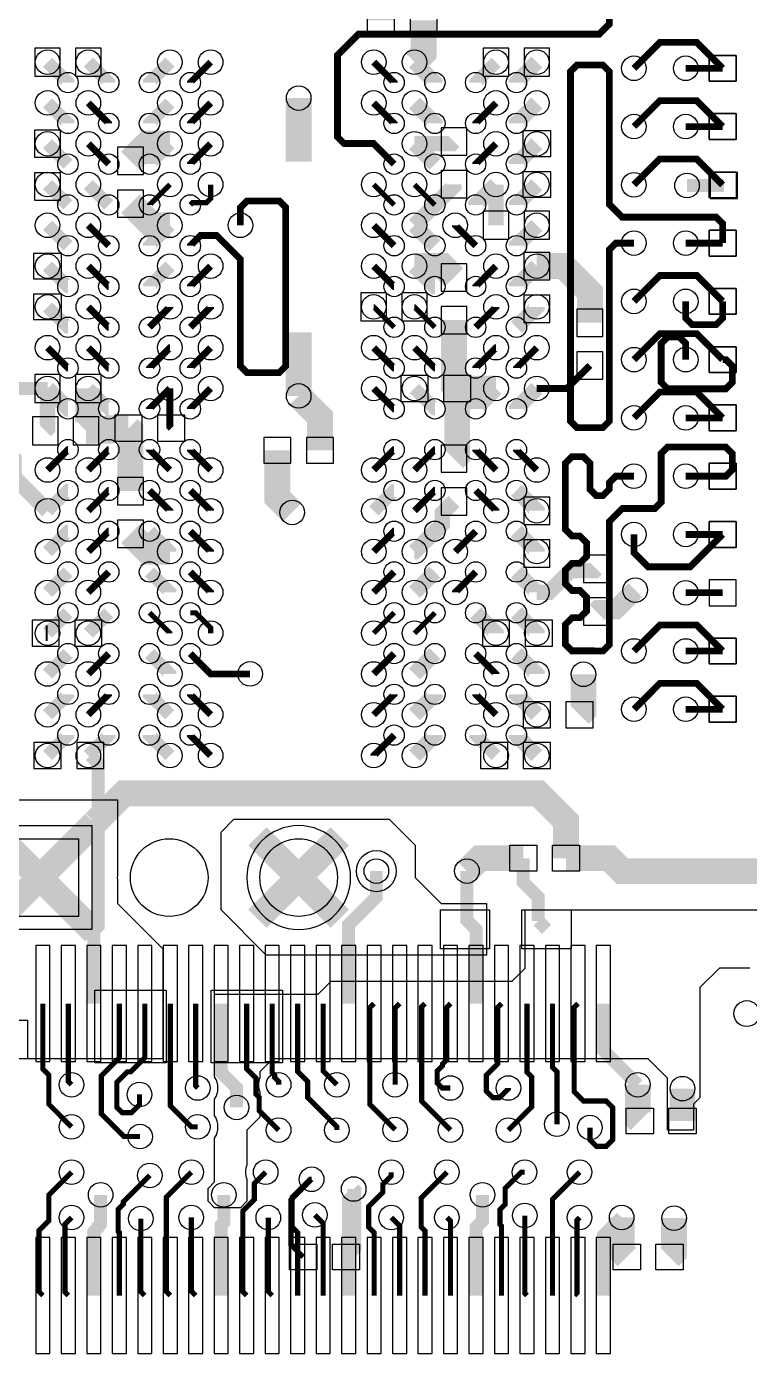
# Model space of a CAD drawing. Extents: x 10 to 3390, y -1467 to 2140.
# Drawn here: x 690 to 1248, y 27 to 1052 of the extents above; entities that cross this region are included whole.
import ezdxf

# ---------------------------------------------------------------- set-up
doc = ezdxf.new("R2010")
doc.units = 0
for name, color, linetype in [('ETCH_BOTTOM', 6, 'CONTINUOUS'), ('ETCH_TOP', 150, 'CONTINUOUS'), ('PAD_BOTTOM', 254, 'CONTINUOUS'), ('PAD_TOP', 254, 'CONTINUOUS')]:
    doc.layers.add(name, color=color, linetype=linetype)

msp = doc.modelspace()

# ---------------------------------------------------------------- linework, layer by layer
at = {"layer": 'ETCH_BOTTOM'}
for points, const_width in [([(963.5, 1057), (963.5, 1075.87), (973, 1085.37), (973, 1095), (975, 1097)], 20), ([(996.5, 1057), (996.5, 1031.78), (989.47, 1024.75)], 20), ([(1227.5, 1020), (1199, 1020)], 5.25), ([(900, 948), (900, 997)], 20), ([(1227.5, 975), (1199, 975)], 5.25), ([(770, 948.5), (783.25, 961.75), (800.5, 961.75)], 20), ([(1020, 963.5), (1018.25, 961.75), (989.47, 961.75)], 12), ([(1020, 930.5), (1020, 929.28), (989.47, 898.75)], 12), ([(1052.47, 898.75), (1052.47, 930.25)], 12), ([(1228.5, 929.5), (1200, 929.5)], 10), ([(770, 915.5), (786.75, 898.75), (800.5, 898.75)], 20), ([(1227.5, 885), (1199, 885)], 5.25), ([(1020, 858.5), (1011.25, 867.25), (989.47, 867.25)], 20), ([(1083.97, 867.25), (1104.75, 867.25), (1125, 847), (1125, 823.5)], 20), ([(1227.5, 840), (1227.5, 827), (1222.5, 822), (1204, 822), (1199, 827), (1199, 840)], 5.25), ([(1020, 825.5), (1020, 775.22), (1022.47, 772.75)], 20), ([(900, 816), (900, 767)], 20), ([(1227.5, 795), (1230, 795), (1235, 790), (1235, 777.5), (1230, 772.5), (1185, 772.5), (1180, 777.5), (1180, 807.5), (1185, 812.5), (1194, 812.5), (1199, 807.5), (1199, 795)], 5.25), ([(1125, 790.5), (1107.25, 772.75), (1083.97, 772.75)], 5.25), ([(737.5, 772.75), (737.5, 741.75), (735.75, 740)], 20), ([(1020, 718.5), (1022.47, 720.97), (1022.47, 772.75)], 20), ([(1022.47, 772.75), (1052.47, 772.75)], 20), ([(706, 772.75), (661.25, 772.75), (660, 771.5)], 10), ([(706, 772.75), (706, 741.75), (704.25, 740)], 12), ([(801.5, 742), (800.5, 743), (800.5, 772.75)], 5.25), ([(916.5, 725), (916.5, 750.5), (900, 767)], 20), ([(735.75, 740), (753, 740), (755, 742), (768.5, 742)], 20), ([(770, 693.5), (770, 740.5), (768.5, 742)], 20), ([(1227.5, 750), (1199, 750)], 5.25), ([(706, 678.25), (680, 704.25), (680, 718.5), (660, 738.5)], 12), ([(883.5, 725), (883.5, 688.5), (895, 677)], 20), ([(1227.5, 705), (1199, 705)], 5.25), ([(1020, 685.5), (1010.97, 676.47), (1010.97, 667.97), (989.75, 646.75), (989.47, 646.75)], 12), ([(770, 660.5), (783.75, 646.75), (800.5, 646.75)], 20), ([(1227.5, 660), (1199, 660)], 5.25), ([(1083.97, 615.25), (1093.25, 615.25), (1110, 632), (1128.5, 632), (1130, 633.5)], 12), ([(1130, 600.5), (1131.5, 602), (1145, 602), (1160, 617)], 15), ([(1227.5, 615), (1199, 615)], 5.25), ([(704.5, 583.75), (706, 583.75)], 12), ([(1227.5, 570), (1199, 570)], 5.25), ([(1116.97, 520.75), (1120, 523.78), (1120, 552)], 20), ([(1227.5, 525), (1199, 525)], 5.25), ([(741.73, 297.76), (741.73, 354.23), (745, 357.5), (745, 483.25), (739, 489.25)], 10), ([(938.58, 297.76), (938.58, 358.58), (960, 380), (960, 400)], 10), ([(1037.01, 297.76), (1037.01, 355), (1030, 362.01), (1030, 400)], 10), ([(702.36, 297.76), (702.36, 247.14), (707, 242.5), (707, 220), (724.5, 202.5)], 4), ([(724.5, 235), (722.05, 237.45), (722.05, 297.76)], 4), ([(777.5, 195), (765, 195), (747.5, 212.5), (747.5, 241.97), (761.42, 255.89), (761.42, 297.76)], 4), ([(777, 227.5), (777, 219.5), (770.99, 213.49), (763.49, 213.49), (759.5, 217.48), (759.5, 236.99), (767.52, 245.01), (770.23, 245.01), (781.1, 255.88), (781.1, 297.76)], 4), ([(800.79, 297.76), (800.79, 218.71), (817, 202.5), (822, 202.5)], 4), ([(822, 232.5), (820.47, 234.03), (820.47, 297.76)], 4), ([(840.16, 297.76), (840.16, 244.34), (852, 232.5), (852, 217.5)], 10), ([(859.84, 297.76), (859.84, 247.16), (867, 240), (867, 227.75), (869.5, 225.25), (869.5, 215), (884.5, 200)], 4), ([(879.53, 297.76), (879.53, 244.45), (881.5, 242.48), (881.5, 240.5), (884.5, 237.5), (884.5, 235)], 4), ([(899.21, 297.76), (899.21, 245.29), (907, 237.5), (907, 225), (929.5, 202.5), (929.5, 200)], 4), ([(929.5, 235), (918.9, 245.6), (918.9, 297.76)], 4), ([(974.5, 200.38), (955, 219.88), (955, 294.49), (958.27, 297.76)], 4), ([(974.5, 235), (974.5, 294.31), (977.95, 297.76)], 4), ([(1017.26, 200), (995, 222.26), (995, 295.12), (997.64, 297.76)], 4), ([(1017.32, 297.76), (1014.34, 294.78), (1014.34, 254.34), (1011.13, 251.13), (1011.13, 249.69), (1007, 245.56), (1007, 236.45), (1010.95, 232.5), (1017.26, 232.5)], 4), ([(1062, 232.5), (1062, 232), (1055, 225), (1050, 225), (1045, 230), (1045, 242.5), (1053.71, 251.21), (1053.71, 294.78), (1056.69, 297.76)], 4), ([(1076.38, 297.76), (1076.38, 244.62), (1080, 241), (1080, 218), (1062, 200)], 4), ([(1096.06, 297.76), (1096.06, 248.44), (1099.5, 245), (1099.5, 204.5)], 4), ([(1125, 202), (1125, 192.5), (1130, 187.5), (1137.5, 187.5), (1142.5, 192.5), (1142.5, 217.5), (1137.5, 222.5), (1120, 222.5), (1112.77, 229.73), (1112.77, 294.78), (1115.75, 297.76)], 4), ([(1135.43, 297.76), (1135.43, 261.57), (1162, 235)], 10), ([(724.5, 167.5), (707, 150), (707, 130.12), (699.38, 122.5), (699.38, 75.22), (702.36, 72.24)], 4), ([(761.42, 72.24), (761.42, 121.04), (760.54, 121.92), (760.54, 138.79), (764.5, 142.75), (764.5, 144.5), (785, 165)], 4), ([(817, 167.5), (797.81, 148.31), (797.81, 75.22), (800.79, 72.24)], 4), ([(874.5, 167.5), (865.67, 158.67), (865.67, 146.32), (856.86, 137.51), (856.86, 75.22), (859.84, 72.24)], 4), ([(899.21, 72.24), (899.21, 120.79), (895, 125), (895, 148), (909, 162), (910, 162)], 4), ([(958.27, 72.24), (958.27, 120.73), (954, 125), (954, 141), (965, 152), (965, 158), (971.5, 164.5), (971.5, 167.5)], 4), ([(997.64, 72.24), (997.64, 122.02), (994.66, 125), (994.66, 147.66), (1014.5, 167.5)], 4), ([(1056.69, 72.24), (1056.69, 125.99), (1055.49, 127.19), (1055.49, 138.74), (1059.5, 142.75), (1059.5, 155), (1072, 167.5), (1074.5, 167.5)], 4), ([(1117, 167.5), (1096.06, 146.56), (1096.06, 72.24)], 4), ([(741.73, 72.24), (741.73, 120.73), (741.95, 120.95), (741.95, 121.55), (745, 124.6), (745, 125.5), (747, 127.5), (747, 150)], 10), ([(840.16, 72.24), (840.16, 126.66), (842.18, 128.68), (842.18, 150)], 10), ([(938.58, 72.24), (938.58, 145.97), (942.5, 149.89), (942.5, 154.5)], 10), ([(1037.01, 72.24), (1037.01, 125.01), (1042, 130), (1042, 150)], 10), ([(724.5, 132.5), (719.5, 127.5), (719.5, 74.79), (722.05, 72.24)], 4), ([(778.04, 131.65), (778.04, 75.3), (781.1, 72.24)], 4), ([(817, 132.5), (817, 75.71), (820.47, 72.24)], 4), ([(876.55, 132.45), (876.55, 75.22), (879.53, 72.24)], 4), ([(918.9, 72.24), (918.9, 128.1), (912.5, 134.5)], 4), ([(971.5, 132.5), (977.95, 126.05), (977.95, 72.24)], 4), ([(1017.32, 72.24), (1017.32, 129.68), (1014.5, 132.5)], 4), ([(1074.68, 134.03), (1074.68, 73.94), (1076.38, 72.24)], 4), ([(1117, 132.5), (1115, 130.5), (1115, 72.99), (1115.75, 72.24)], 4), ([(1149.5, 132.5), (1135.43, 118.43), (1135.43, 72.24)], 10)]:
    msp.add_lwpolyline(points, dxfattribs=dict(at, const_width=const_width))
at = {"layer": 'ETCH_TOP'}
for points, const_width in [([(1350, 1142.51), (1350, 1125), (1360, 1115), (1360, 1080), (1350, 1070), (1325, 1070), (1315, 1080), (1315, 1115), (1306.13, 1123.87), (1270, 1123.87), (1251.13, 1105), (1180, 1105), (1160.13, 1085.13), (1152.49, 1085.13), (1140, 1072.64), (1140, 1054.2), (1132.17, 1046.37), (946.21, 1046.37), (930, 1030.16), (930, 966.93), (935, 961.93), (957.79, 961.93), (973.74, 945.98)], 5.25), ([(1159, 1020), (1179, 1040), (1207.5, 1040), (1227.5, 1020)], 5.25), ([(721.77, 1008.97), (721.77, 1008.98), (706, 1024.75)], 10), ([(753.27, 1008.97), (753.27, 1008.98), (737.5, 1024.75)], 10), ([(784.76, 1008.97), (784.76, 1009.01), (800.5, 1024.75)], 10), ([(816.26, 1008.97), (816.26, 1009.01), (832, 1024.75)], 5.25), ([(973.74, 1008.97), (973.74, 1008.98), (957.97, 1024.75)], 5.25), ([(1005.24, 1008.97), (1005.24, 1008.98), (989.47, 1024.75)], 12), ([(1036.73, 1008.97), (1036.73, 1009.01), (1052.47, 1024.75)], 10), ([(1068.23, 1008.97), (1068.23, 1009.01), (1083.97, 1024.75)], 12), ([(1159, 885), (1145, 885), (1140, 880), (1140, 747.5), (1135, 742.5), (1115, 742.5), (1110, 747.5), (1110, 1017.5), (1115, 1022.5), (1135, 1022.5), (1140, 1017.5), (1140, 915), (1150, 905), (1222.5, 905), (1227.5, 900), (1227.5, 885)], 5.25), ([(721.77, 977.47), (721.77, 977.48), (706, 993.25)], 10), ([(753.27, 977.47), (753.27, 977.48), (737.5, 993.25)], 5.25), ([(784.76, 977.47), (784.76, 977.51), (800.5, 993.25)], 10), ([(816.26, 977.47), (816.26, 977.51), (832, 993.25)], 5.25), ([(973.74, 977.47), (973.74, 977.48), (957.97, 993.25)], 5.25), ([(1005.24, 977.47), (1005.24, 977.48), (989.47, 993.25)], 12), ([(1036.73, 977.47), (1036.73, 977.51), (1052.47, 993.25)], 5.25), ([(1068.23, 977.47), (1068.23, 977.51), (1083.97, 993.25)], 12), ([(1159, 975), (1179, 995), (1207.5, 995), (1227.5, 975)], 5.25), ([(721.77, 945.98), (706, 961.75)], 10), ([(753.27, 945.98), (737.5, 961.75)], 5.25), ([(784.76, 945.98), (784.76, 946.01), (800.5, 961.75)], 10), ([(816.26, 945.98), (816.26, 946.01), (832, 961.75)], 5.25), ([(1005.24, 945.98), (989.47, 961.75)], 12), ([(1036.73, 945.98), (1036.73, 946.01), (1052.47, 961.75)], 5.25), ([(1068.23, 945.98), (1068.23, 946.01), (1083.97, 961.75)], 12), ([(1159, 930), (1179, 950), (1207.5, 950), (1227.5, 930)], 5.25), ([(721.77, 914.48), (706, 930.25)], 10), ([(753.27, 914.48), (737.5, 930.25)], 10), ([(1036.73, 914.48), (1036.73, 914.51), (1052.47, 930.25)], 12), ([(1068.23, 914.48), (1068.23, 914.51), (1083.97, 930.25)], 12), ([(784.76, 914.48), (784.76, 914.51), (800.5, 930.25)], 4), ([(832, 930.25), (832, 919.48), (828.77, 916.25), (818.03, 916.25), (816.26, 914.48)], 4), ([(957.97, 930.25), (973.74, 914.48)], 4), ([(989.47, 930.25), (1005.24, 914.48)], 4), ([(855, 898.75), (855, 912.5), (860, 917.5), (885, 917.5), (890, 912.5), (890, 790), (885, 785), (860, 785), (855, 790), (855, 872.5), (836.63, 890.87), (824.12, 890.87), (816.26, 883.01), (816.26, 882.98)], 5.25), ([(721.77, 882.98), (706, 898.75)], 10), ([(784.76, 882.98), (784.76, 883.01), (800.5, 898.75)], 10), ([(1005.24, 882.98), (989.47, 898.75)], 12), ([(1068.23, 882.98), (1068.23, 883.01), (1083.97, 898.75)], 12), ([(753.27, 882.98), (737.5, 898.75)], 5.25), ([(973.74, 882.98), (957.97, 898.75)], 5.25), ([(1036.73, 882.98), (1020.98, 898.73), (1020.98, 898.75)], 5.25), ([(721.77, 851.49), (721.76, 851.49), (706, 867.25)], 10), ([(784.76, 851.49), (784.76, 851.51), (800.5, 867.25)], 10), ([(1005.24, 851.49), (1005.23, 851.49), (989.47, 867.25)], 12), ([(1068.23, 851.49), (1068.23, 851.51), (1083.97, 867.25)], 12), ([(753.27, 851.49), (753.26, 851.49), (737.5, 867.25)], 5.25), ([(816.26, 851.49), (816.26, 851.51), (832, 867.25)], 5.25), ([(973.74, 851.49), (973.73, 851.49), (957.97, 867.25)], 5.25), ([(1036.73, 851.49), (1036.73, 851.51), (1052.47, 867.25)], 5.25), ([(1159, 840), (1179, 860), (1207.5, 860), (1227.5, 840)], 5.25), ([(721.77, 819.99), (721.76, 819.99), (706, 835.75)], 10), ([(1068.23, 819.99), (1083.97, 835.73), (1083.97, 835.75)], 12), ([(753.27, 819.99), (753.26, 819.99), (737.5, 835.75)], 5.25), ([(784.76, 819.99), (800.5, 835.73), (800.5, 835.75)], 5.25), ([(816.26, 819.99), (832, 835.73), (832, 835.75)], 5.25), ([(957.97, 835.75), (957.98, 835.75), (973.74, 819.99)], 4), ([(989.47, 835.75), (989.48, 835.75), (1005.24, 819.99)], 4), ([(1036.73, 819.99), (1052.47, 835.73), (1052.47, 835.75)], 5.25), ([(1159, 795), (1179, 815), (1207.5, 815), (1227.5, 795)], 5.25), ([(721.77, 788.5), (721.75, 788.5), (706, 804.25)], 5.25), ([(753.27, 788.5), (753.25, 788.5), (737.5, 804.25)], 5.25), ([(784.76, 788.5), (784.76, 788.52), (800.49, 804.25), (800.5, 804.25)], 5.25), ([(816.26, 788.5), (816.26, 788.51), (832, 804.25)], 5.25), ([(973.74, 788.5), (973.72, 788.5), (957.97, 804.25)], 5.25), ([(1005.24, 788.5), (1005.22, 788.5), (989.47, 804.25)], 5.25), ([(1036.73, 788.5), (1036.73, 788.52), (1052.46, 804.25), (1052.47, 804.25)], 5.25), ([(1068.23, 788.5), (1068.23, 788.51), (1083.97, 804.25)], 5.25), ([(721.77, 757), (721.75, 757), (706, 772.75)], 12), ([(753.27, 757), (753.25, 757), (737.5, 772.75)], 10), ([(784.76, 757), (784.76, 757.01), (800.5, 772.75)], 5.25), ([(816.26, 757), (816.26, 757.01), (832, 772.75)], 5.25), ([(973.74, 757), (973.72, 757), (957.97, 772.75)], 5.25), ([(1005.24, 757), (1005.22, 757), (989.47, 772.75)], 10), ([(1036.73, 757), (1036.73, 757.01), (1052.47, 772.75)], 12), ([(1068.23, 757), (1068.23, 757.01), (1083.97, 772.75)], 12), ([(1159, 750), (1179, 770), (1207.5, 770), (1227.5, 750)], 5.25), ([(721.77, 725.5), (721.75, 725.5), (706, 709.75)], 5.25), ([(753.27, 725.5), (753.25, 725.5), (737.5, 709.75)], 5.25), ([(784.76, 725.5), (784.76, 725.49), (800.5, 709.75)], 5.25), ([(816.26, 725.5), (816.26, 725.49), (832, 709.75)], 5.25), ([(973.74, 725.5), (973.72, 725.5), (957.97, 709.75)], 5.25), ([(1005.24, 725.5), (1005.22, 725.5), (989.47, 709.75)], 5.25), ([(1036.73, 725.5), (1036.73, 725.49), (1052.47, 709.75)], 5.25), ([(1068.23, 725.5), (1068.23, 725.49), (1083.97, 709.75)], 5.25), ([(1227.5, 705), (1230, 705), (1235, 710), (1235, 722.5), (1230, 727.5), (1185, 727.5), (1180, 722.5), (1180, 685), (1175, 680), (1150, 680), (1140, 670), (1140, 575), (1135, 570), (1127.64, 570), (1127.51, 570.13), (1112.49, 570.13), (1112.36, 570), (1111.04, 570), (1106.04, 575), (1106.04, 590.51), (1111.29, 595.76), (1117.25, 595.76), (1122.5, 601.01), (1122.5, 611.51), (1117.25, 616.76), (1111.29, 616.76), (1106.04, 622.01), (1106.04, 632.51), (1111.29, 637.76), (1117.25, 637.76), (1122.5, 643.01), (1122.5, 653.51), (1117.25, 658.76), (1111.29, 658.76), (1106.04, 664.01), (1106.04, 715), (1111.04, 720), (1120, 720), (1125, 715), (1125, 695), (1130, 690), (1135, 690), (1140, 695), (1140, 700), (1145, 705), (1159, 705)], 5.25), ([(721.77, 694.01), (721.76, 694.01), (706, 678.25)], 10), ([(973.74, 694.01), (973.73, 694.01), (957.97, 678.25)], 10), ([(1068.23, 694.01), (1083.97, 678.27), (1083.97, 678.25)], 12), ([(753.27, 694.01), (753.26, 694.01), (737.5, 678.25)], 5.25), ([(784.76, 694.01), (800.5, 678.27), (800.5, 678.25)], 5.25), ([(816.26, 694.01), (832, 678.27), (832, 678.25)], 5.25), ([(1005.24, 694.01), (1005.23, 694.01), (989.47, 678.25)], 5.25), ([(1036.73, 694.01), (1052.47, 678.27), (1052.47, 678.25)], 5.25), ([(721.77, 662.51), (721.76, 662.51), (706, 646.75)], 10), ([(784.76, 662.51), (800.5, 646.77), (800.5, 646.75)], 10), ([(1005.24, 662.51), (1005.23, 662.51), (989.47, 646.75)], 12), ([(1068.23, 662.51), (1083.97, 646.77), (1083.97, 646.75)], 12), ([(753.27, 662.51), (753.26, 662.51), (737.5, 646.75)], 5.25), ([(816.26, 662.51), (832, 646.77), (832, 646.75)], 5.25), ([(973.74, 662.51), (973.73, 662.51), (957.97, 646.75)], 5.25), ([(1036.73, 662.51), (1020.97, 646.75)], 5.25), ([(1227.5, 660), (1202.5, 635), (1170, 635), (1159, 646), (1159, 660)], 5.25), ([(721.77, 631.02), (706, 615.25)], 10), ([(784.76, 631.02), (800.5, 615.28), (800.5, 615.25)], 10), ([(1005.24, 631.02), (989.47, 615.25)], 12), ([(1068.23, 631.02), (1083.97, 615.28), (1083.97, 615.25)], 12), ([(753.27, 631.02), (737.5, 615.25)], 5.25), ([(816.26, 631.02), (832, 615.28), (832, 615.25)], 5.25), ([(973.74, 631.02), (957.97, 615.25)], 5.25), ([(1036.73, 631.02), (1020.97, 615.26), (1020.97, 615.25)], 5.25), ([(1052.47, 583.75), (1052.47, 583.78), (1036.73, 599.52)], 12), ([(1083.97, 583.75), (1083.97, 583.78), (1068.23, 599.52)], 12), ([(721.77, 599.52), (706, 583.75)], 10), ([(753.27, 599.52), (737.5, 583.75)], 10), ([(800.5, 583.75), (800.5, 583.78), (784.76, 599.52)], 4), ([(816.26, 599.52), (820.48, 599.52), (832, 588), (832, 583.75)], 4), ([(973.74, 599.52), (957.97, 583.75)], 4), ([(989.47, 583.75), (1005.24, 599.52)], 4), ([(1159, 570), (1179, 590), (1207.5, 590), (1227.5, 570)], 5.25), ([(1005.24, 568.02), (989.47, 552.25)], 12), ([(1068.23, 568.02), (1083.97, 552.28), (1083.97, 552.25)], 12), ([(721.77, 568.02), (706, 552.25)], 10), ([(753.27, 568.02), (737.5, 552.25)], 5.25), ([(784.76, 568.02), (800.5, 552.28), (800.5, 552.25)], 10), ([(862.5, 552.28), (832, 552.28), (816.26, 568.02)], 5.25), ([(973.74, 568.02), (957.97, 552.25)], 5.25), ([(1036.73, 568.02), (1052.47, 552.28), (1052.47, 552.25)], 5.25), ([(1159, 525), (1179, 545), (1207.5, 545), (1227.5, 525)], 5.25), ([(721.77, 536.53), (721.77, 536.52), (706, 520.75)], 10), ([(753.27, 536.53), (753.27, 536.52), (737.5, 520.75)], 5.25), ([(784.76, 536.53), (784.76, 536.49), (800.5, 520.75)], 10), ([(816.26, 536.53), (816.26, 536.49), (832, 520.75)], 5.25), ([(973.74, 536.53), (973.74, 536.52), (957.97, 520.75)], 5.25), ([(1005.24, 536.53), (1005.24, 536.52), (989.47, 520.75)], 12), ([(1036.73, 536.53), (1036.73, 536.49), (1052.47, 520.75)], 5.25), ([(1068.23, 536.53), (1068.23, 536.49), (1083.97, 520.75)], 12), ([(721.77, 505.03), (721.77, 505.02), (706, 489.25)], 10), ([(753.27, 505.03), (753.27, 505.02), (737.5, 489.25)], 10), ([(784.76, 505.03), (784.76, 504.99), (800.5, 489.25)], 10), ([(816.26, 505.03), (816.26, 504.99), (832, 489.25)], 5.25), ([(973.74, 505.03), (957.97, 489.26), (957.97, 489.25)], 5.25), ([(1005.24, 505.03), (1005.24, 505.02), (989.47, 489.25)], 12), ([(1036.73, 505.03), (1036.73, 504.99), (1052.47, 489.25)], 10), ([(1068.23, 505.03), (1068.23, 504.99), (1083.97, 489.25)], 12), ([(742.5, 437.5), (765, 460), (1085, 460), (1106.5, 438.5), (1106.5, 410)], 20), ([(657.88, 437.12), (700, 395)], 20), ([(700, 395), (742.12, 437.12)], 20), ([(868.22, 426.78), (900, 395)], 20), ([(900, 395), (931.78, 426.78)], 20), ([(1073.5, 410), (1040, 410), (1030, 400)], 20), ([(1073.5, 410), (1073.5, 391.5), (1085, 380), (1085, 361.5)], 10), ([(1412.5, 352), (1412.5, 357.5), (1385, 385), (1350, 385), (1335, 400), (1150, 400), (1140, 410), (1106.5, 410)], 20), ([(657.88, 352.88), (700, 395)], 20), ([(700, 395), (742.12, 352.88)], 20), ([(868.22, 363.22), (900, 395)], 20), ([(900, 395), (931.78, 363.22)], 20), ([(1085, 361.5), (1091.5, 355)], 10), ([(1163.5, 207), (1162, 208.5), (1162, 235)], 20), ([(1196.5, 207), (1196.5, 232)], 20), ([(910, 162), (894.05, 146.05), (894.05, 111.45), (903.5, 102)], 4), ([(942.5, 154.5), (943.46, 153.54), (943.46, 108.96), (936.5, 102)], 10), ([(1153.5, 102), (1149.5, 106), (1149.5, 132.5)], 20), ([(1186.5, 102), (1190, 105.5), (1190, 132)], 20)]:
    msp.add_lwpolyline(points, dxfattribs=dict(at, const_width=const_width))
for points in [[(645, 255), (645, 267.38), (650.12, 267.38), (650.12, 272.62), (645, 272.62), (645, 435.7), (664.3, 455), (760, 455), (760, 398.1), (759.99, 398.03, 0.037811), (759.99, 391.97), (760, 391.9), (760, 375), (795, 340), (795, 255)], [(840, 398.16), (840, 430), (850, 440), (970, 440), (990, 420), (990, 395), (1010, 375), (1045, 375), (1045, 335), (875, 335), (840, 370), (840, 391.84), (840.01, 391.92, 0.038434), (840.01, 398.08)], [(940.12, 395, 1), (859.88, 395, 1)], [(975.62, 400, 1), (944.38, 400, 1)]]:
    msp.add_lwpolyline(points, format="xyb", close=True, dxfattribs=at)
msp.add_lwpolyline([(659.88, 354.88), (659.88, 435.12), (740.12, 435.12), (740.12, 354.88)], close=True, dxfattribs=at)
msp.add_lwpolyline([(1248.55, 325, 0.033779), (1243.81, 325), (1225, 325), (1210, 310), (1210, 225), (1205, 220), (1205, 200), (1185, 200), (1185, 240), (1170, 255), (880, 255), (870, 245), (870, 240.82), (869.87, 240.48, 0.181141), (869.87, 229.52), (870, 229.18), (870, 210), (860, 200), (860, 173.32), (859.87, 172.98, 0.181141), (859.87, 162.02), (860, 161.68), (860, 145), (855, 140), (835, 140), (830, 145), (830, 155), (835, 160), (835, 193.84, 0.302582), (835, 211.16), (835, 223.84, 0.302582), (835, 241.16), (835, 305), (915, 305), (925, 315), (1065, 315), (1075, 325), (1075, 370), (1335, 370)], format="xyb", dxfattribs=at)
at = {"layer": 'PAD_BOTTOM'}
for points in [[(974, 1067), (953, 1067), (953, 1047), (974, 1047)], [(1007, 1067), (986, 1067), (986, 1047), (1007, 1047)], [(696.155, 1035.575), (696.155, 1013.925), (715.845, 1013.925), (715.845, 1035.575)], [(727.655, 1035.575), (727.655, 1013.925), (747.345, 1013.925), (747.345, 1035.575)], [(1062.32, 1013.92), (1062.32, 1035.57), (1042.63, 1035.57), (1042.63, 1013.92)], [(1093.82, 1013.92), (1093.82, 1035.57), (1074.13, 1035.57), (1074.13, 1013.92)], [(1217, 1010), (1238, 1010), (1238, 1030), (1217, 1030)], [(1217, 965), (1238, 965), (1238, 985), (1217, 985)], [(1010, 974), (1010, 953), (1030, 953), (1030, 974)], [(716, 951.25), (716, 972.25), (696, 972.25), (696, 951.25)], [(1094.795, 971.595), (1073.145, 971.595), (1073.145, 951.905), (1094.795, 951.905)], [(760, 959), (760, 938), (780, 938), (780, 959)], [(716, 918.25), (716, 939.25), (696, 939.25), (696, 918.25)], [(1010, 941), (1010, 920), (1030, 920), (1030, 941)], [(1094.795, 940.095), (1073.145, 940.095), (1073.145, 920.405), (1094.795, 920.405)], [(1218, 919.5), (1239, 919.5), (1239, 939.5), (1218, 939.5)], [(760, 926), (760, 905), (780, 905), (780, 926)], [(1042.625, 909.575), (1042.625, 887.925), (1062.315, 887.925), (1062.315, 909.575)], [(1074.125, 909.575), (1074.125, 887.925), (1093.815, 887.925), (1093.815, 909.575)], [(1217, 875), (1238, 875), (1238, 895), (1217, 895)], [(695.175, 857.405), (716.825, 857.405), (716.825, 877.095), (695.175, 877.095)], [(1073.97, 877.75), (1073.97, 856.75), (1093.97, 856.75), (1093.97, 877.75)], [(1030, 848), (1030, 869), (1010, 869), (1010, 848)], [(695.175, 825.905), (716.825, 825.905), (716.825, 845.595), (695.175, 845.595)], [(948.125, 846.575), (948.125, 824.925), (967.815, 824.925), (967.815, 846.575)], [(979.625, 846.575), (979.625, 824.925), (999.315, 824.925), (999.315, 846.575)], [(1073.97, 844.75), (1073.97, 823.75), (1093.97, 823.75), (1093.97, 844.75)], [(1217, 830), (1238, 830), (1238, 850), (1217, 850)], [(1030, 815), (1030, 836), (1010, 836), (1010, 815)], [(1115, 834), (1115, 813), (1135, 813), (1135, 834)], [(1115, 801), (1115, 780), (1135, 780), (1135, 801)], [(1217, 785), (1238, 785), (1238, 805), (1217, 805)], [(715.85, 761.92), (715.85, 783.57), (696.16, 783.57), (696.16, 761.92)], [(747.35, 761.92), (747.35, 783.57), (727.66, 783.57), (727.66, 761.92)], [(999.97, 782.75), (978.97, 782.75), (978.97, 762.75), (999.97, 762.75)], [(1032.97, 782.75), (1011.97, 782.75), (1011.97, 762.75), (1032.97, 762.75)], [(1217, 740), (1238, 740), (1238, 760), (1217, 760)], [(694.405, 750.825), (694.405, 729.175), (714.095, 729.175), (714.095, 750.825)], [(725.905, 750.825), (725.905, 729.175), (745.595, 729.175), (745.595, 750.825)], [(758, 732), (779, 732), (779, 752), (758, 752)], [(791, 732), (812, 732), (812, 752), (791, 752)], [(894, 735), (873, 735), (873, 715), (894, 715)], [(927, 735), (906, 735), (906, 715), (927, 715)], [(1010, 729), (1010, 708), (1030, 708), (1030, 729)], [(1217, 695), (1238, 695), (1238, 715), (1217, 715)], [(760, 704), (760, 683), (780, 683), (780, 704)], [(1010, 696), (1010, 675), (1030, 675), (1030, 696)], [(1093.97, 667.75), (1093.97, 688.75), (1073.97, 688.75), (1073.97, 667.75)], [(760, 671), (760, 650), (780, 650), (780, 671)], [(1217, 650), (1238, 650), (1238, 670), (1217, 670)], [(1093.97, 634.75), (1093.97, 655.75), (1073.97, 655.75), (1073.97, 634.75)], [(1120, 644), (1120, 623), (1140, 623), (1140, 644)], [(1217, 605), (1238, 605), (1238, 625), (1217, 625)], [(1120, 611), (1120, 590), (1140, 590), (1140, 611)], [(694, 573.75), (715, 573.75), (715, 593.75), (694, 593.75)], [(727, 573.75), (748, 573.75), (748, 593.75), (727, 593.75)], [(1062.97, 593.75), (1041.97, 593.75), (1041.97, 573.75), (1062.97, 573.75)], [(1095.97, 593.75), (1074.97, 593.75), (1074.97, 573.75), (1095.97, 573.75)], [(1217, 560), (1238, 560), (1238, 580), (1217, 580)], [(1217, 515), (1238, 515), (1238, 535), (1217, 535)], [(1094.47, 530.75), (1073.47, 530.75), (1073.47, 510.75), (1094.47, 510.75)], [(1127.47, 530.75), (1106.47, 530.75), (1106.47, 510.75), (1127.47, 510.75)], [(716.5, 499.25), (695.5, 499.25), (695.5, 479.25), (716.5, 479.25)], [(749.5, 499.25), (728.5, 499.25), (728.5, 479.25), (749.5, 479.25)], [(1040.47, 479.25), (1061.47, 479.25), (1061.47, 499.25), (1040.47, 499.25)], [(1073.47, 479.25), (1094.47, 479.25), (1094.47, 499.25), (1073.47, 499.25)], [(670, 365), (670, 425), (730, 425), (730, 365)], [(696.87, 253.015), (707.85, 253.015), (707.85, 342.505), (696.87, 342.505)], [(716.56, 253.015), (727.54, 253.015), (727.54, 342.505), (716.56, 342.505)], [(736.24, 253.015), (747.22, 253.015), (747.22, 342.505), (736.24, 342.505)], [(755.93, 253.015), (766.91, 253.015), (766.91, 342.505), (755.93, 342.505)], [(775.61, 253.015), (786.59, 253.015), (786.59, 342.505), (775.61, 342.505)], [(795.3, 253.015), (806.28, 253.015), (806.28, 342.505), (795.3, 342.505)], [(814.98, 253.015), (825.96, 253.015), (825.96, 342.505), (814.98, 342.505)], [(834.67, 253.015), (845.65, 253.015), (845.65, 342.505), (834.67, 342.505)], [(854.35, 253.015), (865.33, 253.015), (865.33, 342.505), (854.35, 342.505)], [(874.04, 253.015), (885.02, 253.015), (885.02, 342.505), (874.04, 342.505)], [(893.72, 253.015), (904.7, 253.015), (904.7, 342.505), (893.72, 342.505)], [(913.41, 253.015), (924.39, 253.015), (924.39, 342.505), (913.41, 342.505)], [(933.09, 253.015), (944.07, 253.015), (944.07, 342.505), (933.09, 342.505)], [(952.78, 253.015), (963.76, 253.015), (963.76, 342.505), (952.78, 342.505)], [(972.46, 253.015), (983.44, 253.015), (983.44, 342.505), (972.46, 342.505)], [(992.15, 253.015), (1003.13, 253.015), (1003.13, 342.505), (992.15, 342.505)], [(1011.83, 253.015), (1022.81, 253.015), (1022.81, 342.505), (1011.83, 342.505)], [(1031.52, 253.015), (1042.5, 253.015), (1042.5, 342.505), (1031.52, 342.505)], [(1051.2, 253.015), (1062.18, 253.015), (1062.18, 342.505), (1051.2, 342.505)], [(1070.89, 253.015), (1081.87, 253.015), (1081.87, 342.505), (1070.89, 342.505)], [(1090.57, 253.015), (1101.55, 253.015), (1101.55, 342.505), (1090.57, 342.505)], [(1110.26, 253.015), (1121.24, 253.015), (1121.24, 342.505), (1110.26, 342.505)], [(1129.94, 253.015), (1140.92, 253.015), (1140.92, 342.505), (1129.94, 342.505)], [(696.87, 27.495), (707.85, 27.495), (707.85, 116.985), (696.87, 116.985)], [(716.56, 27.495), (727.54, 27.495), (727.54, 116.985), (716.56, 116.985)], [(736.24, 27.495), (747.22, 27.495), (747.22, 116.985), (736.24, 116.985)], [(755.93, 27.495), (766.91, 27.495), (766.91, 116.985), (755.93, 116.985)], [(775.61, 27.495), (786.59, 27.495), (786.59, 116.985), (775.61, 116.985)], [(795.3, 27.495), (806.28, 27.495), (806.28, 116.985), (795.3, 116.985)], [(814.98, 27.495), (825.96, 27.495), (825.96, 116.985), (814.98, 116.985)], [(834.67, 27.495), (845.65, 27.495), (845.65, 116.985), (834.67, 116.985)], [(854.35, 27.495), (865.33, 27.495), (865.33, 116.985), (854.35, 116.985)], [(874.04, 27.495), (885.02, 27.495), (885.02, 116.985), (874.04, 116.985)], [(893.72, 27.495), (904.7, 27.495), (904.7, 116.985), (893.72, 116.985)], [(913.41, 27.495), (924.39, 27.495), (924.39, 116.985), (913.41, 116.985)], [(933.09, 27.495), (944.07, 27.495), (944.07, 116.985), (933.09, 116.985)], [(952.78, 27.495), (963.76, 27.495), (963.76, 116.985), (952.78, 116.985)], [(972.46, 27.495), (983.44, 27.495), (983.44, 116.985), (972.46, 116.985)], [(992.15, 27.495), (1003.13, 27.495), (1003.13, 116.985), (992.15, 116.985)], [(1011.83, 27.495), (1022.81, 27.495), (1022.81, 116.985), (1011.83, 116.985)], [(1031.52, 27.495), (1042.5, 27.495), (1042.5, 116.985), (1031.52, 116.985)], [(1051.2, 27.495), (1062.18, 27.495), (1062.18, 116.985), (1051.2, 116.985)], [(1070.89, 27.495), (1081.87, 27.495), (1081.87, 116.985), (1070.89, 116.985)], [(1090.57, 27.495), (1101.55, 27.495), (1101.55, 116.985), (1090.57, 116.985)], [(1110.26, 27.495), (1121.24, 27.495), (1121.24, 116.985), (1110.26, 116.985)], [(1129.94, 27.495), (1140.92, 27.495), (1140.92, 116.985), (1129.94, 116.985)]]:
    msp.add_lwpolyline(points, close=True, dxfattribs=at)
for centre, radius in [((706, 1024.75), 9.5), ((737.5, 1024.75), 9.5), ((800.5, 1024.75), 9.5), ((832, 1024.75), 9.5), ((957.97, 1024.75), 9.5), ((989.47, 1024.75), 9.5), ((1052.47, 1024.75), 9.5), ((1083.97, 1024.75), 9.5), ((1159, 1020), 9.5), ((1199, 1020), 9.5), ((900, 997), 9.5), ((706, 993.25), 9.5), ((737.5, 993.25), 9.5), ((800.5, 993.25), 9.5), ((832, 993.25), 9.5), ((957.97, 993.25), 9.5), ((989.47, 993.25), 9.5), ((1052.47, 993.25), 9.5), ((1083.97, 993.25), 9.5), ((1159, 975), 9.5), ((1199, 975), 9.5), ((706, 961.75), 9.5), ((737.5, 961.75), 9.5), ((800.5, 961.75), 9.5), ((832, 961.75), 9.5), ((989.47, 961.75), 9.5), ((1052.47, 961.75), 9.5), ((1083.97, 961.75), 9.5), ((706, 930.25), 9.5), ((737.5, 930.25), 9.5), ((800.5, 930.25), 9.5), ((832, 930.25), 9.5), ((957.97, 930.25), 9.5), ((989.47, 930.25), 9.5), ((1052.47, 930.25), 9.5), ((1083.97, 930.25), 9.5), ((1159, 930), 9.5), ((1200, 929.5), 9.5), ((706, 898.75), 9.5), ((737.5, 898.75), 9.5), ((800.5, 898.75), 9.5), ((855, 898.75), 9.5), ((957.97, 898.75), 9.5), ((989.47, 898.75), 9.5), ((1020.98, 898.75), 9.5), ((1083.97, 898.75), 9.5), ((1159, 885), 9.5), ((1199, 885), 9.5), ((706, 867.25), 9.5), ((737.5, 867.25), 9.5), ((800.5, 867.25), 9.5), ((832, 867.25), 9.5), ((957.97, 867.25), 9.5), ((989.47, 867.25), 9.5), ((1052.47, 867.25), 9.5), ((1083.97, 867.25), 9.5), ((706, 835.75), 9.5), ((737.5, 835.75), 9.5), ((800.5, 835.75), 9.5), ((832, 835.75), 9.5), ((957.97, 835.75), 9.5), ((989.47, 835.75), 9.5), ((1052.47, 835.75), 9.5), ((1083.97, 835.75), 9.5), ((1159, 840), 9.5), ((1199, 840), 9.5), ((706, 804.25), 9.5), ((737.5, 804.25), 9.5), ((800.5, 804.25), 9.5), ((832, 804.25), 9.5), ((957.97, 804.25), 9.5), ((989.47, 804.25), 9.5), ((1052.47, 804.25), 9.5), ((1083.97, 804.25), 9.5), ((1159, 795), 9.5), ((1199, 795), 9.5), ((706, 772.75), 9.5), ((737.5, 772.75), 9.5), ((800.5, 772.75), 9.5), ((832, 772.75), 9.5), ((957.97, 772.75), 9.5), ((989.47, 772.75), 9.5), ((1052.47, 772.75), 9.5), ((1083.97, 772.75), 9.5), ((900, 767), 9.5), ((1159, 750), 9.5), ((1199, 750), 9.5), ((706, 709.75), 9.5), ((737.5, 709.75), 9.5), ((800.5, 709.75), 9.5), ((832, 709.75), 9.5), ((957.97, 709.75), 9.5), ((989.47, 709.75), 9.5), ((1052.47, 709.75), 9.5), ((1083.97, 709.75), 9.5), ((1159, 705), 9.5), ((1199, 705), 9.5), ((706, 678.25), 9.5), ((737.5, 678.25), 9.5), ((800.5, 678.25), 9.5), ((832, 678.25), 9.5), ((957.97, 678.25), 9.5), ((989.47, 678.25), 9.5), ((1052.47, 678.25), 9.5), ((1083.97, 678.25), 9.5), ((895, 677), 9.5), ((1159, 660), 9.5), ((1199, 660), 9.5), ((706, 646.75), 9.5), ((737.5, 646.75), 9.5), ((800.5, 646.75), 9.5), ((832, 646.75), 9.5), ((957.97, 646.75), 9.5), ((989.47, 646.75), 9.5), ((1020.97, 646.75), 9.5), ((1083.97, 646.75), 9.5), ((1160, 617), 9.5), ((706, 615.25), 9.5), ((737.5, 615.25), 9.5), ((800.5, 615.25), 9.5), ((832, 615.25), 9.5), ((957.97, 615.25), 9.5), ((989.47, 615.25), 9.5), ((1020.97, 615.25), 9.5), ((1083.97, 615.25), 9.5), ((1199, 615), 9.5), ((706, 583.75), 9.5), ((737.5, 583.75), 9.5), ((800.5, 583.75), 9.5), ((832, 583.75), 9.5), ((957.97, 583.75), 9.5), ((989.47, 583.75), 9.5), ((1052.47, 583.75), 9.5), ((1083.97, 583.75), 9.5), ((1159, 570), 9.5), ((1199, 570), 9.5), ((706, 552.25), 9.5), ((737.5, 552.25), 9.5), ((800.5, 552.25), 9.5), ((862.5, 552.28), 9.5), ((957.97, 552.25), 9.5), ((989.47, 552.25), 9.5), ((1052.47, 552.25), 9.5), ((1083.97, 552.25), 9.5), ((1120, 552), 9.5), ((1159, 525), 9.5), ((1199, 525), 9.5), ((706, 520.75), 9.5), ((737.5, 520.75), 9.5), ((800.5, 520.75), 9.5), ((832, 520.75), 9.5), ((957.97, 520.75), 9.5), ((989.47, 520.75), 9.5), ((1052.47, 520.75), 9.5), ((1083.97, 520.75), 9.5), ((706, 489.25), 9.5), ((737.5, 489.25), 9.5), ((800.5, 489.25), 9.5), ((832, 489.25), 9.5), ((957.97, 489.25), 9.5), ((989.47, 489.25), 9.5), ((1052.47, 489.25), 9.5), ((1083.97, 489.25), 9.5), ((800, 395), 30), ((900, 395), 30), ((960, 400), 9.5), ((1030, 400), 9.5), ((1246.18, 289.96), 10), ((724.5, 235), 9.5), ((777, 227.5), 9.5), ((822, 232.5), 9.5), ((884.5, 235), 9.5), ((929.5, 235), 9.5), ((974.5, 235), 9.5), ((1017.26, 232.5), 9.5), ((1062, 232.5), 9.5), ((1162, 235), 9.5), ((1196.5, 232), 9.5), ((852, 217.5), 9.5), ((724.5, 202.5), 9.5), ((822, 202.5), 9.5), ((884.5, 200), 9.5), ((929.5, 200), 9.5), ((974.5, 200.38), 9.5), ((1017.26, 200), 9.5), ((1062, 200), 9.5), ((1099.5, 204.5), 9.5), ((1125, 202), 9.5), ((777.5, 195), 9.5), ((724.5, 167.5), 9.5), ((785, 165), 9.5), ((817, 167.5), 9.5), ((874.5, 167.5), 9.5), ((971.5, 167.5), 9.5), ((1014.5, 167.5), 9.5), ((1074.5, 167.5), 9.5), ((1117, 167.5), 9.5), ((910, 162), 9.5), ((942.5, 154.5), 9.5), ((747, 150), 9.5), ((842.18, 150), 9.5), ((1042, 150), 9.5), ((912.5, 134.5), 9.5), ((1074.68, 134.03), 9.5), ((724.5, 132.5), 9.5), ((778.04, 131.65), 9.5), ((817, 132.5), 9.5), ((876.55, 132.45), 9.5), ((971.5, 132.5), 9.5), ((1014.5, 132.5), 9.5), ((1117, 132.5), 9.5), ((1149.5, 132.5), 9.5), ((1190, 132), 9.5)]:
    msp.add_circle(centre, radius, dxfattribs=at)
at = {"layer": 'PAD_TOP'}
for points in [[(1217, 1030), (1238, 1030), (1238, 1010), (1217, 1010)], [(1217, 985), (1238, 985), (1238, 965), (1217, 965)], [(1217, 940), (1238, 940), (1238, 920), (1217, 920)], [(1217, 895), (1238, 895), (1238, 875), (1217, 875)], [(1217, 850), (1238, 850), (1238, 830), (1217, 830)], [(1217, 805), (1238, 805), (1238, 785), (1217, 785)], [(1217, 760), (1238, 760), (1238, 740), (1217, 740)], [(1217, 715), (1238, 715), (1238, 695), (1217, 695)], [(1217, 670), (1238, 670), (1238, 650), (1217, 650)], [(1217, 580), (1238, 580), (1238, 560), (1217, 560)], [(1217, 535), (1238, 535), (1238, 515), (1217, 515)], [(670, 365), (670, 425), (730, 425), (730, 365)], [(1063, 420), (1084, 420), (1084, 400), (1063, 400)], [(1096, 420), (1117, 420), (1117, 400), (1096, 400)], [(1047.5, 340), (1009.5, 340), (1009.5, 370), (1047.5, 370)], [(1110.5, 340), (1072.5, 340), (1072.5, 370), (1110.5, 370)], [(797.5, 252), (742.5, 252), (742.5, 308), (797.5, 308)], [(887.5, 252), (832.5, 252), (832.5, 308), (887.5, 308)], [(690.5, 255), (652.5, 255), (652.5, 285), (690.5, 285)], [(1174, 197), (1153, 197), (1153, 217), (1174, 217)], [(1207, 197), (1186, 197), (1186, 217), (1207, 217)], [(893, 112), (914, 112), (914, 92), (893, 92)], [(926, 112), (947, 112), (947, 92), (926, 92)], [(1164, 92), (1143, 92), (1143, 112), (1164, 112)], [(1197, 92), (1176, 92), (1176, 112), (1197, 112)]]:
    msp.add_lwpolyline(points, close=True, dxfattribs=at)
for centre, radius in [((706, 1024.75), 9.5), ((737.5, 1024.75), 9.5), ((800.5, 1024.75), 9.5), ((832, 1024.75), 9.5), ((957.97, 1024.75), 9.5), ((989.47, 1024.75), 9.5), ((1052.47, 1024.75), 9.5), ((1083.97, 1024.75), 9.5), ((1159, 1020), 9.5), ((1199, 1020), 9.5), ((721.77, 1008.97), 7.875), ((753.27, 1008.97), 7.875), ((784.76, 1008.97), 7.875), ((816.26, 1008.97), 7.875), ((973.74, 1008.97), 7.875), ((1005.24, 1008.97), 7.875), ((1036.73, 1008.97), 7.875), ((1068.23, 1008.97), 7.875), ((900, 997), 9.5), ((706, 993.25), 9.5), ((737.5, 993.25), 9.5), ((800.5, 993.25), 9.5), ((832, 993.25), 9.5), ((957.97, 993.25), 9.5), ((989.47, 993.25), 9.5), ((1052.47, 993.25), 9.5), ((1083.97, 993.25), 9.5), ((721.77, 977.47), 7.875), ((753.27, 977.47), 7.875), ((784.76, 977.47), 7.875), ((816.26, 977.47), 7.875), ((973.74, 977.47), 7.875), ((1005.24, 977.47), 7.875), ((1036.73, 977.47), 7.875), ((1068.23, 977.47), 7.875), ((1159, 975), 9.5), ((1199, 975), 9.5), ((706, 961.75), 9.5), ((737.5, 961.75), 9.5), ((800.5, 961.75), 9.5), ((832, 961.75), 9.5), ((989.47, 961.75), 9.5), ((1052.47, 961.75), 9.5), ((1083.97, 961.75), 9.5), ((721.77, 945.98), 7.875), ((753.27, 945.98), 7.875), ((784.76, 945.98), 7.875), ((816.26, 945.98), 7.875), ((973.74, 945.98), 7.875), ((1005.24, 945.98), 7.875), ((1036.73, 945.98), 7.875), ((1068.23, 945.98), 7.875), ((706, 930.25), 9.5), ((737.5, 930.25), 9.5), ((800.5, 930.25), 9.5), ((832, 930.25), 9.5), ((957.97, 930.25), 9.5), ((989.47, 930.25), 9.5), ((1052.47, 930.25), 9.5), ((1083.97, 930.25), 9.5), ((1159, 930), 9.5), ((1200, 929.5), 9.5), ((721.77, 914.48), 7.875), ((753.27, 914.48), 7.875), ((784.76, 914.48), 7.875), ((816.26, 914.48), 7.875), ((973.74, 914.48), 7.875), ((1005.24, 914.48), 7.875), ((1036.73, 914.48), 7.875), ((1068.23, 914.48), 7.875), ((706, 898.75), 9.5), ((737.5, 898.75), 9.5), ((800.5, 898.75), 9.5), ((855, 898.75), 9.5), ((957.97, 898.75), 9.5), ((989.47, 898.75), 9.5), ((1020.98, 898.75), 9.5), ((1083.97, 898.75), 9.5), ((1159, 885), 9.5), ((1199, 885), 9.5), ((721.77, 882.98), 7.875), ((753.27, 882.98), 7.875), ((784.76, 882.98), 7.875), ((816.26, 882.98), 7.875), ((973.74, 882.98), 7.875), ((1005.24, 882.98), 7.875), ((1036.73, 882.98), 7.875), ((1068.23, 882.98), 7.875), ((706, 867.25), 9.5), ((737.5, 867.25), 9.5), ((800.5, 867.25), 9.5), ((832, 867.25), 9.5), ((957.97, 867.25), 9.5), ((989.47, 867.25), 9.5), ((1052.47, 867.25), 9.5), ((1083.97, 867.25), 9.5), ((721.77, 851.49), 7.875), ((753.27, 851.49), 7.875), ((784.76, 851.49), 7.875), ((816.26, 851.49), 7.875), ((973.74, 851.49), 7.875), ((1005.24, 851.49), 7.875), ((1036.73, 851.49), 7.875), ((1068.23, 851.49), 7.875), ((706, 835.75), 9.5), ((737.5, 835.75), 9.5), ((800.5, 835.75), 9.5), ((832, 835.75), 9.5), ((957.97, 835.75), 9.5), ((989.47, 835.75), 9.5), ((1052.47, 835.75), 9.5), ((1083.97, 835.75), 9.5), ((1159, 840), 9.5), ((1199, 840), 9.5), ((721.77, 819.99), 7.875), ((753.27, 819.99), 7.875), ((784.76, 819.99), 7.875), ((816.26, 819.99), 7.875), ((973.74, 819.99), 7.875), ((1005.24, 819.99), 7.875), ((1036.73, 819.99), 7.875), ((1068.23, 819.99), 7.875), ((706, 804.25), 9.5), ((737.5, 804.25), 9.5), ((800.5, 804.25), 9.5), ((832, 804.25), 9.5), ((957.97, 804.25), 9.5), ((989.47, 804.25), 9.5), ((1052.47, 804.25), 9.5), ((1083.97, 804.25), 9.5), ((1159, 795), 9.5), ((1199, 795), 9.5), ((721.77, 788.5), 7.875), ((753.27, 788.5), 7.875), ((784.76, 788.5), 7.875), ((816.26, 788.5), 7.875), ((973.74, 788.5), 7.875), ((1005.24, 788.5), 7.875), ((1036.73, 788.5), 7.875), ((1068.23, 788.5), 7.875), ((706, 772.75), 9.5), ((737.5, 772.75), 9.5), ((800.5, 772.75), 9.5), ((832, 772.75), 9.5), ((957.97, 772.75), 9.5), ((989.47, 772.75), 9.5), ((1052.47, 772.75), 9.5), ((1083.97, 772.75), 9.5), ((900, 767), 9.5), ((721.77, 757), 7.875), ((753.27, 757), 7.875), ((784.76, 757), 7.875), ((816.26, 757), 7.875), ((973.74, 757), 7.875), ((1005.24, 757), 7.875), ((1036.73, 757), 7.875), ((1068.23, 757), 7.875), ((1159, 750), 9.5), ((1199, 750), 9.5), ((721.77, 725.5), 7.875), ((753.27, 725.5), 7.875), ((784.76, 725.5), 7.875), ((816.26, 725.5), 7.875), ((973.74, 725.5), 7.875), ((1005.24, 725.5), 7.875), ((1036.73, 725.5), 7.875), ((1068.23, 725.5), 7.875), ((706, 709.75), 9.5), ((737.5, 709.75), 9.5), ((800.5, 709.75), 9.5), ((832, 709.75), 9.5), ((957.97, 709.75), 9.5), ((989.47, 709.75), 9.5), ((1052.47, 709.75), 9.5), ((1083.97, 709.75), 9.5), ((1159, 705), 9.5), ((1199, 705), 9.5), ((721.77, 694.01), 7.875), ((753.27, 694.01), 7.875), ((784.76, 694.01), 7.875), ((816.26, 694.01), 7.875), ((973.74, 694.01), 7.875), ((1005.24, 694.01), 7.875), ((1036.73, 694.01), 7.875), ((1068.23, 694.01), 7.875), ((706, 678.25), 9.5), ((737.5, 678.25), 9.5), ((800.5, 678.25), 9.5), ((832, 678.25), 9.5), ((957.97, 678.25), 9.5), ((989.47, 678.25), 9.5), ((1052.47, 678.25), 9.5), ((1083.97, 678.25), 9.5), ((895, 677), 9.5), ((721.77, 662.51), 7.875), ((753.27, 662.51), 7.875), ((784.76, 662.51), 7.875), ((816.26, 662.51), 7.875), ((973.74, 662.51), 7.875), ((1005.24, 662.51), 7.875), ((1036.73, 662.51), 7.875), ((1068.23, 662.51), 7.875), ((1159, 660), 9.5), ((1199, 660), 9.5), ((706, 646.75), 9.5), ((737.5, 646.75), 9.5), ((800.5, 646.75), 9.5), ((832, 646.75), 9.5), ((957.97, 646.75), 9.5), ((989.47, 646.75), 9.5), ((1020.97, 646.75), 9.5), ((1083.97, 646.75), 9.5), ((721.77, 631.02), 7.875), ((753.27, 631.02), 7.875), ((784.76, 631.02), 7.875), ((816.26, 631.02), 7.875), ((973.74, 631.02), 7.875), ((1005.24, 631.02), 7.875), ((1036.73, 631.02), 7.875), ((1068.23, 631.02), 7.875), ((1160, 617), 9.5), ((706, 615.25), 9.5), ((737.5, 615.25), 9.5), ((800.5, 615.25), 9.5), ((832, 615.25), 9.5), ((957.97, 615.25), 9.5), ((989.47, 615.25), 9.5), ((1020.97, 615.25), 9.5), ((1083.97, 615.25), 9.5), ((1199, 615), 9.5), ((721.77, 599.52), 7.875), ((753.27, 599.52), 7.875), ((784.76, 599.52), 7.875), ((816.26, 599.52), 7.875), ((973.74, 599.52), 7.875), ((1005.24, 599.52), 7.875), ((1036.73, 599.52), 7.875), ((1068.23, 599.52), 7.875), ((706, 583.75), 9.5), ((737.5, 583.75), 9.5), ((800.5, 583.75), 9.5), ((832, 583.75), 9.5), ((957.97, 583.75), 9.5), ((989.47, 583.75), 9.5), ((1052.47, 583.75), 9.5), ((1083.97, 583.75), 9.5), ((721.77, 568.02), 7.875), ((753.27, 568.02), 7.875), ((784.76, 568.02), 7.875), ((816.26, 568.02), 7.875), ((973.74, 568.02), 7.875), ((1005.24, 568.02), 7.875), ((1036.73, 568.02), 7.875), ((1068.23, 568.02), 7.875), ((1159, 570), 9.5), ((1199, 570), 9.5), ((706, 552.25), 9.5), ((737.5, 552.25), 9.5), ((800.5, 552.25), 9.5), ((862.5, 552.28), 9.5), ((957.97, 552.25), 9.5), ((989.47, 552.25), 9.5), ((1052.47, 552.25), 9.5), ((1083.97, 552.25), 9.5), ((1120, 552), 9.5), ((721.77, 536.53), 7.875), ((753.27, 536.53), 7.875), ((784.76, 536.53), 7.875), ((816.26, 536.53), 7.875), ((973.74, 536.53), 7.875), ((1005.24, 536.53), 7.875), ((1036.73, 536.53), 7.875), ((1068.23, 536.53), 7.875), ((1159, 525), 9.5), ((1199, 525), 9.5), ((706, 520.75), 9.5), ((737.5, 520.75), 9.5), ((800.5, 520.75), 9.5), ((832, 520.75), 9.5), ((957.97, 520.75), 9.5), ((989.47, 520.75), 9.5), ((1052.47, 520.75), 9.5), ((1083.97, 520.75), 9.5), ((721.77, 505.03), 7.875), ((753.27, 505.03), 7.875), ((784.76, 505.03), 7.875), ((816.26, 505.03), 7.875), ((973.74, 505.03), 7.875), ((1005.24, 505.03), 7.875), ((1036.73, 505.03), 7.875), ((1068.23, 505.03), 7.875), ((706, 489.25), 9.5), ((737.5, 489.25), 9.5), ((800.5, 489.25), 9.5), ((832, 489.25), 9.5), ((957.97, 489.25), 9.5), ((989.47, 489.25), 9.5), ((1052.47, 489.25), 9.5), ((1083.97, 489.25), 9.5), ((800, 395), 30), ((900, 395), 30), ((960, 400), 9.5), ((1030, 400), 9.5), ((1246.18, 289.96), 10), ((724.5, 235), 9.5), ((777, 227.5), 9.5), ((822, 232.5), 9.5), ((884.5, 235), 9.5), ((929.5, 235), 9.5), ((974.5, 235), 9.5), ((1017.26, 232.5), 9.5), ((1062, 232.5), 9.5), ((1162, 235), 9.5), ((1196.5, 232), 9.5), ((852, 217.5), 9.5), ((724.5, 202.5), 9.5), ((822, 202.5), 9.5), ((884.5, 200), 9.5), ((929.5, 200), 9.5), ((974.5, 200.38), 9.5), ((1017.26, 200), 9.5), ((1062, 200), 9.5), ((1099.5, 204.5), 9.5), ((1125, 202), 9.5), ((777.5, 195), 9.5), ((724.5, 167.5), 9.5), ((785, 165), 9.5), ((817, 167.5), 9.5), ((874.5, 167.5), 9.5), ((971.5, 167.5), 9.5), ((1014.5, 167.5), 9.5), ((1074.5, 167.5), 9.5), ((1117, 167.5), 9.5), ((910, 162), 9.5), ((942.5, 154.5), 9.5), ((747, 150), 9.5), ((842.18, 150), 9.5), ((1042, 150), 9.5), ((912.5, 134.5), 9.5), ((1074.68, 134.03), 9.5), ((724.5, 132.5), 9.5), ((778.04, 131.65), 9.5), ((817, 132.5), 9.5), ((876.55, 132.45), 9.5), ((971.5, 132.5), 9.5), ((1014.5, 132.5), 9.5), ((1117, 132.5), 9.5), ((1149.5, 132.5), 9.5), ((1190, 132), 9.5)]:
    msp.add_circle(centre, radius, dxfattribs=at)

doc.saveas('drawing.dxf')
